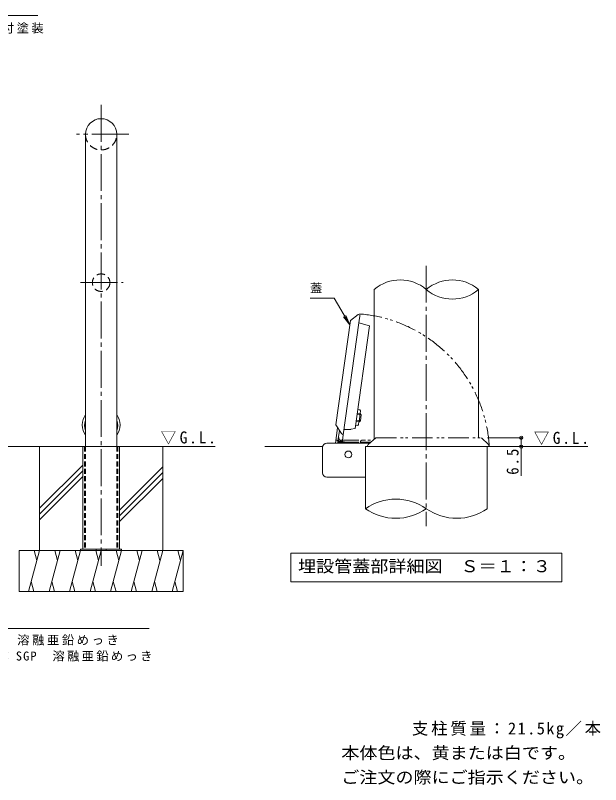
# Model space of a CAD drawing. Units: millimetres, scale not verified, with parts at other scales. Extents: x -1853 to 1825, y -1361 to 811.
# Drawn here: x 398 to 1825, y -1112 to 764 of the extents above; entities that cross this region are included whole.
import ezdxf
from ezdxf.enums import TextEntityAlignment as Align

# ---------------------------------------------------------------- set-up
doc = ezdxf.new("R2010")
doc.units = ezdxf.units.MM
doc.header["$LTSCALE"] = 10
doc.header["$PDMODE"] = 32
doc.header["$PDSIZE"] = 8
for name, pattern in [('CHAIN2', [12, 9, -1, 1, -1]), ('DASHED1', [1.8, 1.2, -0.6]), ('DASHED2', [3, 2, -1]), ('DOUBLE_CHAIN1', [8.8, 5, -1, 0.6, -0.6, 0.6, -1])]:
    doc.linetypes.add(name, pattern=pattern)
for name, color, linetype, lineweight in [('B-0_通り芯', 4, 'Continuous', 9), ('B-1_躯体', 3, 'Continuous', 9), ('B-2_仕上', 3, 'Continuous', 9), ('B-4_文字', 7, 'Continuous', 9), ('B-5_建具', 7, 'Continuous', 9), ('B-6_間仕切', 2, 'DOUBLE_CHAIN1', 9), ('B-9_記号', 7, 'Continuous', 9), ('B-B_衛生陶器', 2, 'Continuous', 9), ('B-E_見え係り', 6, 'Continuous', 5), ('C-0_通り芯', 4, 'Continuous', 9), ('C-1_躯体', 7, 'Continuous', 9), ('C-2_仕上', 3, 'Continuous', 9), ('C-3_寸法', 3, 'DASHED1', 9), ('C-5_建具', 7, 'Continuous', 9), ('C-E_見え係り', 6, 'Continuous', 5)]:
    doc.layers.add(name, color=color, linetype=linetype, lineweight=lineweight)
doc.layers.add('F-5_F-5ﾚｲﾔ', color=2, linetype='Continuous')
doc.styles.add('ＭＳ ゴシック', font='')
doc.styles.get('ＭＳ ゴシック').set_extended_font_data('MS Gothic')

msp = doc.modelspace()

# ---------------------------------------------------------------- linework, layer by layer
at = {"layer": 'B-0_通り芯', "color": 7, "linetype": 'CHAIN2'}
msp.add_line((1399.8, 153.98), (1399.8, -481.34), dxfattribs=at)
at = {"layer": 'B-0_通り芯'}
for p, q in [((1178.95, -234.19), (1214.75, 20.55)), ((1233.72, 35.22), (1214.75, 20.55)), ((1197.39, -258.62), (1235.74, 14.23)), ((1261.68, 7.22), (1226.49, -243.22)), ((1235.74, 14.23), (1261.68, 7.22)), ((1192.83, -255.69), (1178.95, -234.19)), ((1216.2, -244.57), (1226.49, -243.22)), ((1197.39, -258.62), (1192.83, -255.69)), ((1216.03, -245.81), (1199.23, -245.55)), ((1216.2, -244.57), (1216.03, -245.81)), ((1548.3, -287.45), (1251.3, -287.45)), ((1251.3, -438.77), (1251.3, -287.45)), ((1255.49, -287.45), (1531.03, -287.45)), ((1548.3, -287.45), (1548.3, -438.77))]:
    msp.add_line(p, q, dxfattribs=at)
at = {"layer": 'B-0_通り芯', "linetype": 'DOUBLE_CHAIN1'}
for p, q in [((1257.75, -282.53), (1277.12, -265.79)), ((1277.12, -265.79), (1534.36, -265.79)), ((1551.52, -282.53), (1534.36, -265.79)), ((1255.49, -287.45), (1257.75, -282.53))]:
    msp.add_line(p, q, dxfattribs=at)
at = {"layer": 'B-0_通り芯'}
msp.add_lwpolyline([(1233.72, 35.22), (1238.83, 36.18), (1235.74, 14.23)], dxfattribs=at)
at = {"layer": 'B-0_通り芯', "linetype": 'DOUBLE_CHAIN1'}
msp.add_lwpolyline([(1551.52, -282.53), (1553.19, -287.45), (1531.03, -287.45)], dxfattribs=at)
msp.add_arc((1209.86, -306.45), 343.86, 3.1675, 85.1675, dxfattribs=at)
at = {"layer": 'B-0_通り芯'}
for centre, start, end in [((1325.55, -544.82), 55.00314, 124.99686), ((1325.55, -332.72), 235.00314, 304.99686), ((1474.05, -332.72), 235.00314, 304.99686)]:
    msp.add_arc(centre, 129.46, start, end, dxfattribs=at)
at = {"layer": 'B-1_躯体'}
for p, q in [((1157.69, -278.79), (1262.08, -278.79)), ((1146.69, -351.12), (1146.69, -289.79)), ((1157.63, -362.12), (1251.3, -362.12))]:
    msp.add_line(p, q, dxfattribs=at)
for centre, start, end in [((1157.69, -289.79), 90, 180), ((1157.69, -351.12), 180, 270)]:
    msp.add_arc(centre, 11, start, end, dxfattribs=at)
at = {"layer": 'B-2_仕上'}
for p, q in [((1272.63, 95.87), (1272.63, -269.66)), ((1526.97, 95.87), (1526.97, -265.79))]:
    msp.add_line(p, q, dxfattribs=at)
for centre, start, end in [((1336.22, 20.9), 49.69653, 130.30347), ((1463.38, 20.9), 49.69653, 130.30347), ((1463.38, 170.83), 229.69653, 310.30347)]:
    msp.add_arc(centre, 98.3, start, end, dxfattribs=at)
at = {"layer": 'B-4_文字'}
for p, q in [((1634.08, -265.79), (1549.29, -265.79)), ((1631.08, -265.79), (1631.08, -287.45)), ((1634.08, -287.45), (1571.13, -287.45)), ((1631.08, -287.45), (1631.08, -358.35))]:
    msp.add_line(p, q, dxfattribs=at)
for p in [(1631.08, -265.79), (1631.08, -287.45)]:
    msp.add_point(p, dxfattribs=at)
at = {"layer": 'B-5_建具'}
for p, q in [((1175.36, 75), (1116.56, 75)), ((1175.36, 75), (1213.19, 9.47)), ((1197.97, 29.31), (1213.19, 9.47)), ((1203.63, 32.57), (1213.19, 9.47)), ((1069.3, -547.5), (1730.3, -547.5)), ((1069.3, -547.5), (1069.3, -617.5)), ((1730.3, -547.5), (1730.3, -617.5)), ((1069.3, -617.5), (1730.3, -617.5))]:
    msp.add_line(p, q, dxfattribs=at)
at = {"layer": 'B-6_間仕切', "linetype": 'Continuous'}
for p, q in [((1178.4, -278.79), (1183.65, -241.47)), ((1184.56, -273.28), (1188.07, -248.32))]:
    msp.add_line(p, q, dxfattribs=at)
at = {"layer": 'B-6_間仕切', "linetype": 'DASHED1'}
for p, q in [((1183.79, -278.79), (1184.56, -273.28)), ((1216.57, -277.83), (1184.22, -273.28)), ((1239.14, -278.79), (1239.14, -276.45))]:
    msp.add_line(p, q, dxfattribs=at)
at = {"layer": 'B-6_間仕切'}
for p, q in [((1185.47, -271.45), (1270.56, -271.45)), ((1185.47, -278.79), (1185.47, -271.45)), ((1185.47, -276.79), (1239.19, -276.79)), ((1239.19, -276.79), (1264.39, -276.79))]:
    msp.add_line(p, q, dxfattribs=at)
at = {"layer": 'B-6_間仕切', "linetype": 'Continuous'}
msp.add_arc((1184.92, -268.33), 5, 172, 262, dxfattribs=at)
at = {"layer": 'B-6_間仕切', "linetype": 'DASHED1'}
msp.add_arc((1214.25, -294.33), 16.67, 68.88372, 82, dxfattribs=at)
at = {"layer": 'B-6_間仕切'}
for centre, radius, end in [((1244.14, -276.45), 5, 180), ((1249.86, -287.45), 10.67, 125.65749)]:
    msp.add_arc(centre, radius, 90, end, dxfattribs=at)
at = {"layer": 'B-9_記号'}
for p, q in [((1194.56, -278.79), (1197.39, -258.62)), ((1223.77, -278.79), (1195.13, -274.76))]:
    msp.add_line(p, q, dxfattribs=at)
msp.add_arc((1196.61, -264.2), 10.67, 172, 262, dxfattribs=at)
at = {"layer": 'B-B_衛生陶器'}
for p, q in [((1231.74, -205.85), (1239, -206.87)), ((1233.01, -196.78), (1238.19, -197.5)), ((1239.27, -200.18), (1238.19, -197.5)), ((1239.27, -200.18), (1238.34, -206.78)), ((1229.33, -223.02), (1239.23, -224.41)), ((1231.37, -208.49), (1241.27, -209.89)), ((1236.22, -226.68), (1239, -206.87)), ((1236.22, -226.68), (1239.23, -224.41)), ((1239, -206.87), (1241.27, -209.89)), ((1239.23, -224.41), (1241.27, -209.89)), ((1227.68, -234.74), (1232.85, -235.46)), ((1228.95, -225.66), (1236.22, -226.68)), ((1234.63, -233.19), (1232.85, -235.46)), ((1235.56, -226.59), (1234.63, -233.19))]:
    msp.add_line(p, q, dxfattribs=at)
at = {"layer": 'B-E_見え係り'}
for p, q in [((1005.97, -287.45), (1146.94, -287.45)), ((1548.3, -287.45), (1793.63, -287.45))]:
    msp.add_line(p, q, dxfattribs=at)
at = {"layer": 'B-E_見え係り', "color": 4, "lineweight": 9}
msp.add_circle((1209.86, -306.45), 8.33, dxfattribs=at)
at = {"layer": 'C-0_通り芯', "color": 7, "linetype": 'CHAIN2'}
for p, q in [((607.27, 546.27), (607.27, -578.09)), ((674.61, 474.4), (547.09, 474.4)), ((557.17, 112.55), (661.26, 112.55))]:
    msp.add_line(p, q, dxfattribs=at)
at = {"layer": 'C-0_通り芯'}
for p, q in [((651.82, -287.45), (562.72, -287.45)), ((562.72, -537.45), (562.72, -287.45)), ((651.82, -537.45), (651.82, -287.45))]:
    msp.add_line(p, q, dxfattribs=at)
at = {"layer": 'C-0_通り芯', "linetype": 'DASHED1'}
for p, q in [((566.92, -287.45), (566.92, -537.45)), ((647.62, -287.45), (647.62, -537.45))]:
    msp.add_line(p, q, dxfattribs=at)
at = {"layer": 'C-0_通り芯'}
for centre, radius, start, end in [((605.47, -234.58), 44.26, 145.23146, 214.76854), ((605.47, -235.91), 38.66, 160.1295, 199.8705), ((609.06, -234.58), 44.26, 325.23213, 34.76787), ((609.06, -235.91), 38.66, 340.1308, 19.8692)]:
    msp.add_arc(centre, radius, start, end, dxfattribs=at)
at = {"layer": 'C-1_躯体'}
for p, q in [((657.27, -537.45), (557.27, -537.45)), ((557.27, -537.45), (557.27, -540.65)), ((594.77, -537.45), (594.77, -540.65)), ((619.77, -537.45), (619.77, -540.65)), ((657.27, -537.45), (657.27, -540.65))]:
    msp.add_line(p, q, dxfattribs=at)
at = {"layer": 'C-2_仕上'}
for p, q in [((569.12, 474.4), (569.12, -287.45)), ((645.42, 474.4), (645.42, -287.45))]:
    msp.add_line(p, q, dxfattribs=at)
at = {"layer": 'C-2_仕上', "linetype": 'DASHED2'}
msp.add_circle((607.27, 112.55), 21.35, dxfattribs=at)
at = {"layer": 'C-2_仕上'}
msp.add_arc((607.27, 474.4), 38.15, 0, 180, dxfattribs=at)
at = {"layer": 'C-2_仕上', "linetype": 'DASHED2'}
msp.add_arc((607.27, 474.4), 38.15, 180.14683, 0, dxfattribs=at)
at = {"layer": 'C-3_寸法'}
for p, q in [((569.12, -287.45), (569.12, -537.45)), ((645.42, -287.45), (645.42, -537.45))]:
    msp.add_line(p, q, dxfattribs=at)
at = {"layer": 'C-5_建具'}
for p, q in [((-110.58, 764.46), (452.79, 764.47)), ((724.34, -731.35), (181.6, -731.35))]:
    msp.add_line(p, q, dxfattribs=at)
at = {"layer": 'C-E_見え係り'}
for p, q in [((329.12, -287.45), (569.12, -287.45)), ((457.27, -540.65), (457.27, -287.45)), ((645.42, -287.45), (885.42, -287.45)), ((757.27, -540.65), (757.27, -287.45)), ((562.72, -332.19), (457.27, -437.64)), ((757.27, -336.53), (651.82, -441.98)), ((562.72, -346.34), (457.27, -451.79)), ((757.27, -350.67), (651.82, -456.12)), ((562.72, -360.48), (457.27, -465.93)), ((757.27, -364.81), (651.82, -470.26)), ((407.27, -540.65), (807.27, -540.65)), ((407.27, -640.65), (407.27, -540.65)), ((457.27, -540.65), (430.47, -640.65)), ((444.22, -540.65), (450.74, -565)), ((507.27, -540.65), (480.47, -640.65)), ((494.22, -540.65), (500.74, -565)), ((557.27, -540.65), (530.47, -640.65)), ((544.22, -540.65), (550.74, -565)), ((607.27, -540.65), (580.47, -640.65)), ((594.22, -540.65), (600.74, -565)), ((657.27, -540.65), (630.47, -640.65)), ((644.22, -540.65), (650.74, -565)), ((707.27, -540.65), (680.47, -640.65)), ((694.22, -540.65), (700.74, -565)), ((757.27, -540.65), (730.47, -640.65)), ((744.22, -540.65), (750.74, -565)), ((807.27, -540.65), (780.47, -640.65)), ((794.22, -540.65), (800.74, -565)), ((807.27, -640.65), (807.27, -540.65)), ((443.52, -640.65), (437, -616.3)), ((493.52, -640.65), (487, -616.3)), ((543.52, -640.65), (537, -616.3)), ((593.52, -640.65), (587, -616.3)), ((643.52, -640.65), (637, -616.3)), ((693.52, -640.65), (687, -616.3)), ((743.52, -640.65), (737, -616.3)), ((793.52, -640.65), (787, -616.3)), ((407.27, -640.65), (807.27, -640.65))]:
    msp.add_line(p, q, dxfattribs=at)

# ---------------------------------------------------------------- texts
at = {"layer": 'B-4_文字', "color": 2, "insert": (1661.7, -283.32), "char_height": 29.33, "attachment_point": 7, "style": 'ＭＳ ゴシック'}
msp.add_mtext('\\T1.22;\\W0.95;▽G.L.', dxfattribs=at)
at = {"layer": 'B-4_文字', "color": 2, "insert": (1625.08, -355.96), "char_height": 29.33, "attachment_point": 7, "rotation": 90, "style": 'ＭＳ ゴシック'}
msp.add_mtext('\\T1.27;\\W0.9;6.5', dxfattribs=at)
at = {"layer": 'B-5_建具', "style": 'ＭＳ ゴシック'}
msp.add_text('蓋', height=21.99, dxfattribs=at).set_placement((1116.56, 81.66), align=Align.BOTTOM_LEFT)
at = {"layer": 'B-5_建具', "color": 2, "style": 'ＭＳ ゴシック', "width": 1.1}
msp.add_text('埋設管蓋部詳細図\u3000Ｓ＝１：３', height=29.33, dxfattribs=at).set_placement((1087.3, -602.5), align=Align.BOTTOM_LEFT)
at = {"layer": 'C-5_建具', "char_height": 21.99, "attachment_point": 7, "style": 'ＭＳ ゴシック'}
for s, insert in [('\\T1.2;STK400\u3000溶融亜鉛めっき＋焼付塗装', (-102.21, 720.13)), ('\\T1.21;蓋：FCD500\u3000溶融亜鉛めっき', (185.16, -772.44)), ('\\T1.19;埋設管本体：SGP\u3000溶融亜鉛めっき', (185.16, -811.53))]:
    msp.add_mtext(s, dxfattribs=dict(at, insert=insert))
at = {"layer": 'C-5_建具', "color": 2, "insert": (752.28, -282.23), "char_height": 29.33, "attachment_point": 7, "style": 'ＭＳ ゴシック'}
msp.add_mtext('\\T1.22;\\W0.95;▽G.L.', dxfattribs=at)
at = {"layer": 'F-5_F-5ﾚｲﾔ', "style": 'ＭＳ ゴシック', "width": 1.1}
for s, p in [('本体色は、黄または白です。', (1192.64, -1057.84)), ('ご注文の際にご指示ください。', (1192.64, -1117.31))]:
    msp.add_text(s, height=29.33, dxfattribs=at).set_placement(p, align=Align.BOTTOM_LEFT)
at = {"layer": 'F-5_F-5ﾚｲﾔ', "insert": (1364.84, -999.01), "char_height": 29.33, "attachment_point": 7, "style": 'ＭＳ ゴシック'}
msp.add_mtext('\\T1.17;支柱質量：21.5kg／本', dxfattribs=at)

doc.saveas('drawing.dxf')
